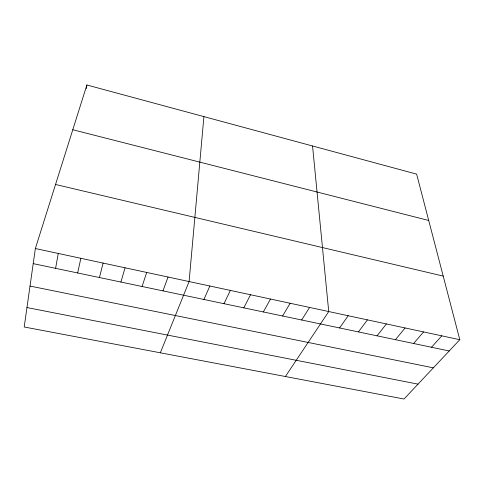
<?xml version="1.0" encoding="UTF-8"?>
<svg xmlns="http://www.w3.org/2000/svg" width="484" height="484" viewBox="0 0 484 484"><rect width="100%" height="100%" fill="white"/><g stroke="black" fill="none" stroke-linecap="round" stroke-linejoin="round"><path stroke-width="0.73" d="M203.915 116.62L189.093 281.555L160.337 352.8M35.362 248.528L24.2 326.984L404.037 399.016L459.8 339.707L416.633 174.119L86.884 84.984L35.362 248.528L459.8 339.707M86.237 88.632L86.884 84.984M55.599 268.33L58.268 253.447M77.67 272.964L80.846 258.299M99.438 277.538L103.11 263.084M120.903 282.045L125.06 267.797M142.084 286.492L146.7 272.444M162.975 290.878L168.045 277.029M203.921 299.475L209.856 286.014M223.989 303.686L230.342 290.412M243.791 307.842L250.549 294.756M263.332 311.95L270.483 299.039M282.62 315.998L290.152 303.262M301.665 319.997L309.566 307.431M285.397 376.516L328.727 311.551L312.555 145.987M339.574 327.958L348.202 315.731M358.444 331.915L367.423 319.864M377.066 335.829L386.389 323.935M395.452 339.689L405.102 327.958M413.596 343.495L423.573 331.927M431.516 347.258L441.801 335.842M26.965 307.552L418.019 384.139M30.02 286.062L433.349 367.84M33.215 263.635L449.206 350.973M55.545 184.477L443.217 276.098M72.788 129.742L428.721 220.486"/></g></svg>
